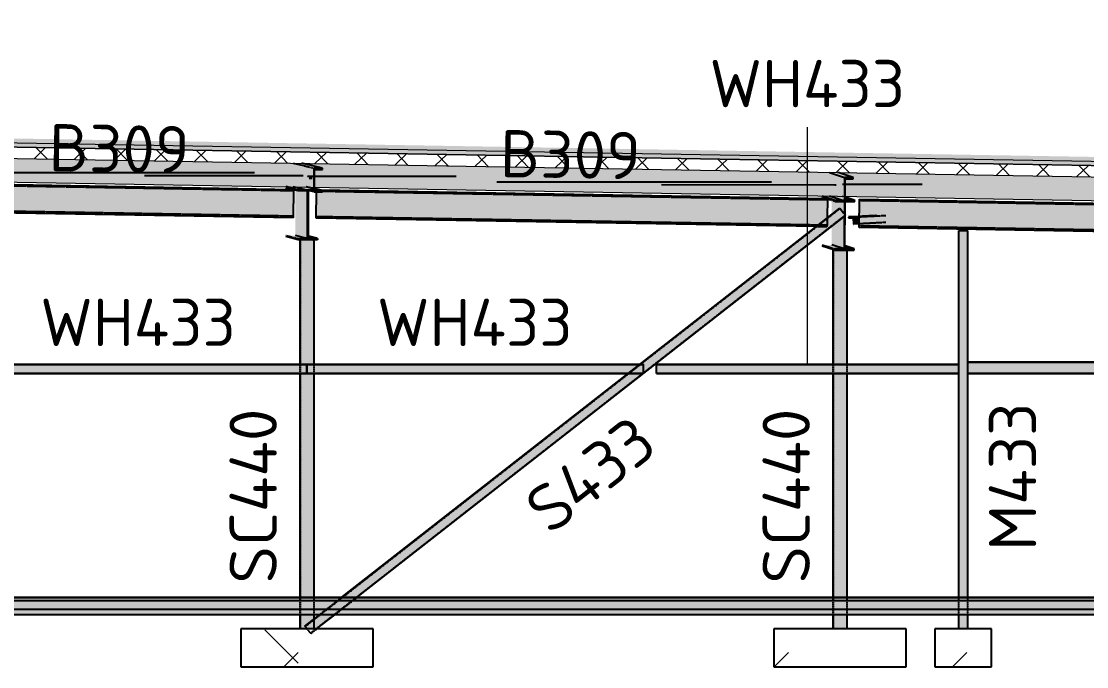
# Model space of a CAD drawing. Header units: millimetres. Extents: x 632 to 524205, y -3890 to 20851.
# Drawn here: x 497954 to 509223, y 4500 to 11326 of the extents above; entities that cross this region are included whole.
import ezdxf

# ---------------------------------------------------------------- set-up
doc = ezdxf.new("R2010")
doc.units = ezdxf.units.MM
for name, pattern in [('Dash', [7, 5, -2]), ('Hidden Double', [7, 5, -2]), ('Hidden Half', [3, 2, -1])]:
    doc.linetypes.add(name, pattern=pattern)
for name, color, linetype, lineweight in [('A-230-H-FLOOR', 190, 'Continuous', 13), ('A-230-M_FLOOR', 192, 'Continuous', 13), ('A-230-MH_FLOOR', 190, 'Hidden Double', 13), ('A-270-M_ROOF', 132, 'Continuous', 13), ('S-160-M_FOUND', 171, 'Continuous', 13), ('S-160-MH_FOUND', 171, 'Hidden Half', 13), ('S-280-A_COLUMN', 171, 'Continuous', 18), ('S-280-A_STRUCT_FRAME', 2, 'Continuous', 18), ('S-280-M_COLUMN', 52, 'Continuous', 13), ('S-280-M_STRUCT_FRAME', 12, 'Continuous', 13), ('S-280-MH_COLUMN', 52, 'Hidden Half', 13), ('Z-230-A_LEVEL', 51, 'Continuous', 13)]:
    doc.layers.add(name, color=color, linetype=linetype, lineweight=lineweight)
doc.styles.add('ISOCPEUR_2', font='isocpeur.ttf', dxfattribs={"height": 500})
pattern_1 = [(45, (471304.7, 0), (-1414.214, 0), [750, -3000]), (45, (472304.7, 1000), (-1414.214, 0), [750, -3000]), (45, (473304.7, -300), (-1414.214, 0), [250, -2000]), (90, (473304.7, 500), (-500, 500), [500, -2000]), (315, (473304.7, 1000), (0, 2828.43), [500, -3000]), (0, (472304.7, 1000), (2000, 2000), [300, -1000]), (0, (469804.7, 2000), (2000, 2000), [300, -2000])]

# ---------------------------------------------------------------- blocks, each defined once
blk = doc.blocks.new('25021-APA-ZZ-ZZ-M3-AR-000001_V3_rvt-5-S6_501-SECTION 6B')
at = {"layer": 'A-270-M_ROOF', "lineweight": 5, "transparency": 33554432}
for color, points in [(9, [(-2298922, 9609), (-2299266, 9665), (-2396617, 11326), (-2396273, 11270), (-2300735, 9640)]), (10, [(-2298922, 9569), (-2299266, 9624), (-2396617, 11286), (-2396273, 11230), (-2300735, 9600)])]:
    blk.add_hatch(color=color, dxfattribs=at).paths.add_polyline_path(points)
at = {"layer": 'A-270-M_ROOF', "transparency": 33554432}
blk.add_hatch(color=9, dxfattribs=at).paths.add_polyline_path([(-2298922, 9569), (-2298922, 9609), (-2396272, 11270), (-2396272, 11230), (-2300735, 9600)])
at = {"layer": 'A-270-M_ROOF', "lineweight": 5}
h = blk.add_hatch(dxfattribs=at)
h.set_pattern_fill('FP_23', angle=135, style=0, pattern_type=2)
h.set_pattern_definition([(44.022, (-2350522.92, 5e-07), (-208.4804, 215.7219), []), (134.0225, (-2350522.92, 5e-07), (-215.7202, -208.4822), [])])
h.paths.add_polyline_path([(-2298922, 9449), (-2298922, 9569), (-2396272, 11230), (-2396272, 11110), (-2385919, 10933), (-2385919, 10938), (-2385823, 10936), (-2385792, 10931), (-2375342, 10753), (-2375342, 10757), (-2375247, 10756), (-2375216, 10751), (-2364766, 10572), (-2364766, 10577), (-2364671, 10575), (-2364640, 10570), (-2354190, 10392), (-2354190, 10396), (-2354095, 10395), (-2354063, 10390), (-2343614, 10211), (-2343614, 10216), (-2343518, 10214), (-2343487, 10209), (-2333037, 10031), (-2333037, 10036), (-2332942, 10034), (-2332911, 10029), (-2326920, 9927), (-2326920, 9931), (-2326826, 9930), (-2326797, 9925), (-2300735, 9480)])
at = {"layer": 'A-270-M_ROOF', "lineweight": 5, "transparency": 33554432}
h = blk.add_hatch(color=254, dxfattribs=at)
h.paths.add_polyline_path([(-2298922, 9199), (-2298922, 9449), (-2320900, 9824), (-2320688, 9772), (-2320688, 9757), (-2320772, 9757), (-2320772, 9571), (-2315326, 9478), (-2315326, 9727), (-2315235, 9726), (-2315076, 9674), (-2315076, 9659), (-2315159, 9659), (-2315159, 9476), (-2307126, 9339), (-2307126, 9585), (-2307035, 9584), (-2306876, 9532), (-2306876, 9517), (-2306959, 9517), (-2306959, 9336), (-2303074, 9269), (-2303074, 9511), (-2302983, 9510), (-2302733, 9457), (-2302733, 9442), (-2302817, 9442), (-2302816, 9265), (-2300735, 9229)])
h.paths.add_polyline_path([(-2320999, 9576), (-2320999, 9826), (-2326797, 9925), (-2326546, 9876), (-2326546, 9861), (-2326631, 9861), (-2326631, 9671), (-2321015, 9576)])
h.paths.add_polyline_path([(-2326998, 9678), (-2326998, 9682), (-2326920, 9682), (-2326920, 9927), (-2332911, 10029), (-2332598, 9978), (-2332598, 9963), (-2332685, 9963), (-2332685, 9775), (-2327193, 9681)])
h.paths.add_polyline_path([(-2333118, 9782), (-2333118, 9787), (-2333037, 9787), (-2333037, 10031), (-2343487, 10209), (-2343174, 10159), (-2343174, 10144), (-2343261, 10144), (-2343261, 9955), (-2333328, 9786)])
h.paths.add_polyline_path([(-2343694, 9962), (-2343694, 9967), (-2343614, 9967), (-2343614, 10211), (-2354063, 10390), (-2353750, 10339), (-2353750, 10324), (-2353837, 10324), (-2353837, 10136), (-2343898, 9966)])
h.paths.add_polyline_path([(-2354270, 10143), (-2354270, 10147), (-2354190, 10147), (-2354190, 10392), (-2364640, 10570), (-2364327, 10520), (-2364327, 10505), (-2364413, 10505), (-2364413, 10316), (-2354466, 10146)])
h.paths.add_polyline_path([(-2364846, 10323), (-2364846, 10328), (-2364766, 10328), (-2364766, 10572), (-2375216, 10751), (-2374903, 10700), (-2374903, 10685), (-2374990, 10685), (-2374990, 10496), (-2365032, 10327)])
h.paths.add_polyline_path([(-2375423, 10504), (-2375423, 10508), (-2375342, 10508), (-2375342, 10753), (-2385792, 10931), (-2385479, 10881), (-2385479, 10866), (-2385566, 10866), (-2385566, 10677), (-2375439, 10504)])
h.paths.add_polyline_path([(-2385975, 10684), (-2385975, 10688), (-2385919, 10688), (-2385919, 10933), (-2396272, 11110), (-2396272, 11096), (-2396055, 11061), (-2396055, 11046), (-2396142, 11046), (-2396142, 10857), (-2386193, 10688)])
at = {"layer": 'A-270-M_ROOF', "color": 253, "lineweight": 5}
for p, q in [((-2299265, 9615), (-2396272, 11270)), ((-2298922, 9569), (-2396272, 11230)), ((-2396272, 11230), (-2298922, 9569)), ((-2396272, 11110), (-2298976, 9450)), ((-2396272, 10860), (-2298976, 9199))]:
    blk.add_line(p, q, dxfattribs=at)
blk = doc.blocks.new('NRP_Framing-Steel-PFC - OR308 - 250PFC-3898692-S6_501-SECTION 6B')
at = {"layer": 'S-280-M_STRUCT_FRAME', "linetype": 'Dash', "lineweight": 25}
for points in [[(-2315076, 9674), (-2315235, 9726), (-2315326, 9727), (-2315168, 9675)], [(-2315168, 9424), (-2315168, 9675), (-2315326, 9727), (-2315326, 9477), (-2315190, 9432)], [(-2315076, 9424), (-2315076, 9439), (-2315159, 9439), (-2315159, 9660), (-2315076, 9659), (-2315076, 9674), (-2315168, 9675), (-2315168, 9424)], [(-2315076, 9439), (-2315159, 9466), (-2315159, 9439)]]:
    blk.add_hatch(color=256, dxfattribs=at).paths.add_polyline_path(points)
at = {"layer": 'S-280-M_STRUCT_FRAME', "lineweight": 25}
for p, q in [((-2315326, 9727), (-2315168, 9675)), ((-2315076, 9674), (-2315235, 9726)), ((-2315076, 9674), (-2315168, 9675)), ((-2315168, 9675), (-2315168, 9424)), ((-2315159, 9439), (-2315159, 9660)), ((-2315159, 9660), (-2315076, 9659)), ((-2315076, 9659), (-2315076, 9674)), ((-2315168, 9424), (-2315326, 9477)), ((-2315168, 9424), (-2315076, 9424)), ((-2315076, 9439), (-2315159, 9466)), ((-2315076, 9439), (-2315159, 9439)), ((-2315076, 9424), (-2315076, 9439))]:
    blk.add_line(p, q, dxfattribs=at)
blk = doc.blocks.new('NRP_Framing-Steel-PFC - B309 - 300PFC-3900465-S6_501-SECTION 6B')
at = {"layer": 'S-280-M_STRUCT_FRAME', "linetype": 'Dash', "lineweight": 25}
blk.add_hatch(color=256, dxfattribs=at).paths.add_polyline_path([(-2307151, 9010), (-2307146, 9310), (-2315008, 9445), (-2315013, 9145), (-2307738, 9020)])
at = {"layer": 'S-280-M_STRUCT_FRAME', "lineweight": 25}
for p, q in [((-2315013, 9145), (-2315008, 9445)), ((-2315008, 9445), (-2307146, 9310)), ((-2307146, 9310), (-2307151, 9010)), ((-2307151, 9010), (-2315013, 9145))]:
    blk.add_line(p, q, dxfattribs=at)
at = {"layer": 'S-280-M_STRUCT_FRAME', "linetype": 'Dash', "lineweight": 25}
for p, q in [((-2307147, 9294), (-2315008, 9429)), ((-2307151, 9026), (-2315013, 9161))]:
    blk.add_line(p, q, dxfattribs=at)
blk = doc.blocks.new('NRP_Framing-Steel-SHS - WH433 - 100x100x5_0SHS-4145221-S6_501-SECTION 6B')
at = {"layer": 'S-280-M_STRUCT_FRAME', "linetype": 'Dash', "lineweight": 25}
blk.add_hatch(color=256, dxfattribs=at).paths.add_polyline_path([(-2313961, 7600), (-2313961, 7700), (-2317154, 7700), (-2317154, 7600), (-2314742, 7600)])
at = {"layer": 'S-280-M_STRUCT_FRAME', "lineweight": 25}
for p, q in [((-2317154, 7600), (-2317154, 7700)), ((-2317154, 7700), (-2313961, 7700)), ((-2313961, 7700), (-2313961, 7600)), ((-2317154, 7600), (-2313961, 7600))]:
    blk.add_line(p, q, dxfattribs=at)
at = {"layer": 'S-280-M_STRUCT_FRAME', "linetype": 'Dash', "lineweight": 25}
for p, q in [((-2317154, 7695), (-2313961, 7695)), ((-2317154, 7605), (-2313961, 7605))]:
    blk.add_line(p, q, dxfattribs=at)
blk = doc.blocks.new('NRP_Framing-Steel-SHS - WH433 - 100x100x5_0SHS-4145682-S6_501-SECTION 6B')
at = {"layer": 'S-280-M_STRUCT_FRAME', "linetype": 'Dash', "lineweight": 25}
blk.add_hatch(color=256, dxfattribs=at).paths.add_polyline_path([(-2320967, 7600), (-2320855, 7600), (-2320855, 7700), (-2324358, 7700), (-2324358, 7600), (-2322524, 7600)])
at = {"layer": 'S-280-M_STRUCT_FRAME', "lineweight": 25}
for p, q in [((-2324358, 7600), (-2324358, 7700)), ((-2324358, 7700), (-2320855, 7700)), ((-2320855, 7700), (-2320855, 7600)), ((-2324358, 7600), (-2320855, 7600))]:
    blk.add_line(p, q, dxfattribs=at)
at = {"layer": 'S-280-M_STRUCT_FRAME', "linetype": 'Dash', "lineweight": 25}
for p, q in [((-2324358, 7695), (-2320855, 7695)), ((-2324358, 7605), (-2320855, 7605))]:
    blk.add_line(p, q, dxfattribs=at)
blk = doc.blocks.new('NRP_Framing-Steel-SHS - WH437 - 125x125x5_0SHS-4144732-S6_501-SECTION 6B')
at = {"layer": 'S-280-M_STRUCT_FRAME', "linetype": 'Dash', "lineweight": 25}
blk.add_hatch(color=256, dxfattribs=at).paths.add_polyline_path([(-2307012, 7600), (-2307012, 7725), (-2313861, 7725), (-2313861, 7600), (-2308516, 7600)])
at = {"layer": 'S-280-M_STRUCT_FRAME', "lineweight": 25}
for p, q in [((-2313861, 7600), (-2313861, 7725)), ((-2313861, 7725), (-2307012, 7725)), ((-2307012, 7725), (-2307012, 7600)), ((-2313861, 7600), (-2307012, 7600))]:
    blk.add_line(p, q, dxfattribs=at)
at = {"layer": 'S-280-M_STRUCT_FRAME', "linetype": 'Dash', "lineweight": 25}
for p, q in [((-2313861, 7720), (-2307012, 7720)), ((-2313861, 7605), (-2307012, 7605))]:
    blk.add_line(p, q, dxfattribs=at)
blk = doc.blocks.new('NRP_Framing-Steel-Purlin C - P946 - EC250-24-4001373-S6_501-SECTION 6B')
at = {"layer": 'S-280-M_STRUCT_FRAME', "color": 1, "lineweight": 25}
blk.add_line((-2321407, 9722), (-2324312, 9722), dxfattribs=at)
blk.add_line((-2321407, 9722), (-2324312, 9722), dxfattribs=at)
blk = doc.blocks.new('NRP_Framing-Steel-Purlin C - P946 - EC250-24-4001377-S6_501-SECTION 6B')
at = {"layer": 'S-280-M_STRUCT_FRAME', "color": 1, "lineweight": 25}
blk.add_line((-2320799, 9662), (-2320828, 9662), dxfattribs=at)
blk.add_line((-2320799, 9662), (-2320828, 9662), dxfattribs=at)
blk = doc.blocks.new('NRP_Framing-Steel-Purlin C - P946 - EC250-24-4145877-S6_501-SECTION 6B')
at = {"layer": 'S-280-M_STRUCT_FRAME', "color": 1, "lineweight": 25}
blk.add_line((-2315940, 9623), (-2318843, 9626), dxfattribs=at)
blk.add_line((-2315940, 9623), (-2318843, 9626), dxfattribs=at)
blk = doc.blocks.new('NRP_Framing-Steel-SHS - WH433 - 100x100x5_0SHS-4145683-S6_501-SECTION 6B')
at = {"layer": 'S-280-M_STRUCT_FRAME', "linetype": 'Dash', "lineweight": 25}
blk.add_hatch(color=256, dxfattribs=at).paths.add_polyline_path([(-2319411, 7600), (-2317295, 7600), (-2317295, 7700), (-2320855, 7700), (-2320855, 7600)])
at = {"layer": 'S-280-M_STRUCT_FRAME', "lineweight": 25}
for p, q in [((-2320855, 7600), (-2320855, 7700)), ((-2320855, 7700), (-2317295, 7700)), ((-2317295, 7700), (-2317295, 7600)), ((-2320855, 7600), (-2317295, 7600))]:
    blk.add_line(p, q, dxfattribs=at)
at = {"layer": 'S-280-M_STRUCT_FRAME', "linetype": 'Dash', "lineweight": 25}
for p, q in [((-2320855, 7695), (-2317295, 7695)), ((-2320855, 7605), (-2317295, 7605))]:
    blk.add_line(p, q, dxfattribs=at)
blk = doc.blocks.new('NRP_Column-Steel-SHS - SC440 - 150x150x5_0SHS-4146193-S6_501-SECTION 6B')
at = {"layer": 'S-280-MH_COLUMN', "lineweight": 25}
for p, q in [((-2320921, 7700), (-2320921, 9015)), ((-2320781, 9015), (-2320781, 7700)), ((-2320921, 7599), (-2320921, 7700)), ((-2320781, 7700), (-2320781, 7599)), ((-2320921, 5235), (-2320921, 7599)), ((-2320781, 7599), (-2320781, 5235)), ((-2320921, 5050), (-2320921, 5235)), ((-2320781, 5235), (-2320781, 5050)), ((-2320921, 4900), (-2320921, 5050)), ((-2320781, 5050), (-2320781, 5002)), ((-2320781, 5002), (-2320781, 4900))]:
    blk.add_line(p, q, dxfattribs=at)
blk = doc.blocks.new('NRP_Column-Steel-SHS - SC440 - 150x150x5_0SHS-4145874-S6_501-SECTION 6B')
at = {"layer": 'S-280-MH_COLUMN', "lineweight": 25}
for p, q in [((-2315283, 8909), (-2315283, 8915)), ((-2315283, 7700), (-2315283, 8909)), ((-2315143, 8915), (-2315143, 8904)), ((-2315143, 8904), (-2315143, 7700)), ((-2315283, 7599), (-2315283, 7700)), ((-2315143, 7700), (-2315143, 7599)), ((-2315283, 5235), (-2315283, 7599)), ((-2315143, 7599), (-2315143, 5235)), ((-2315283, 5050), (-2315283, 5235)), ((-2315143, 5235), (-2315143, 5050)), ((-2315283, 4900), (-2315283, 5050)), ((-2315143, 5050), (-2315143, 4900))]:
    blk.add_line(p, q, dxfattribs=at)
blk = doc.blocks.new('NRP_Foundation-Pad Footing Fibre _v2_ - PF5 -1400 x 1400 x 400d-V66-S6_501-SECTION 6B')
at = {"layer": 'S-160-M_FOUND'}
h = blk.add_hatch(dxfattribs=at)
h.set_pattern_fill('FP_24', color=256, style=0, pattern_type=2)
h.set_pattern_definition([(45, (-2350522.9, 0), (-1414.214, 0), [750, -3000]), (45, (-2349522.9, 1000), (-1414.214, 0), [750, -3000]), (45, (-2348522.9, -300), (-1414.214, 0), [250, -2000]), (90, (-2348522.9, 500), (-500, 500), [500, -2000]), (315, (-2348523, 1000), (0, 2828.43), [500, -3000]), (0, (-2349523, 1000), (2000, 2000), [300, -1000]), (0, (-2352023, 2000), (2000, 2000), [300, -2000])])
h.paths.add_polyline_path([(-2315913, 4500), (-2314513, 4500), (-2314513, 4900), (-2315913, 4900)])
at = {"layer": 'S-160-M_FOUND', "lineweight": 25}
for p, q in [((-2314513, 4900), (-2315913, 4900)), ((-2315913, 4900), (-2315913, 4500)), ((-2314513, 4500), (-2314513, 4900)), ((-2315913, 4500), (-2314513, 4500))]:
    blk.add_line(p, q, dxfattribs=at)
blk = doc.blocks.new('NRP_Framing-Steel-PFC - B309 - 300PFC-3900300-S6_501-SECTION 6B')
at = {"layer": 'S-280-M_STRUCT_FRAME', "linetype": 'Dash', "lineweight": 25}
h = blk.add_hatch(color=256, dxfattribs=at)
h.paths.add_polyline_path([(-2320999, 9248), (-2320994, 9548), (-2326546, 9641), (-2326546, 9626), (-2326639, 9627), (-2326639, 9627), (-2326688, 9636), (-2326724, 9636), (-2326724, 9346), (-2324459, 9307), (-2324457, 9312), (-2324359, 9312), (-2324359, 9305), (-2321065, 9249)])
h.paths.add_polyline_path([(-2326747, 9346), (-2326747, 9627), (-2326752, 9346)])
at = {"layer": 'S-280-M_STRUCT_FRAME', "lineweight": 25}
for p, q in [((-2326752, 9346), (-2326747, 9634)), ((-2326558, 9643), (-2320994, 9548)), ((-2320994, 9548), (-2320999, 9248)), ((-2326747, 9346), (-2326752, 9346)), ((-2324459, 9307), (-2326724, 9346)), ((-2320999, 9248), (-2324359, 9305))]:
    blk.add_line(p, q, dxfattribs=at)
at = {"layer": 'S-280-M_STRUCT_FRAME', "linetype": 'Dash', "lineweight": 25}
for p, q in [((-2326747, 9634), (-2326747, 9646)), ((-2326747, 9646), (-2326558, 9643)), ((-2326724, 9630), (-2326747, 9630)), ((-2326648, 9629), (-2326724, 9630)), ((-2326546, 9627), (-2326647, 9629)), ((-2320994, 9532), (-2326546, 9627)), ((-2326747, 9362), (-2326752, 9362)), ((-2326724, 9362), (-2326747, 9362)), ((-2320999, 9264), (-2326724, 9362)), ((-2326724, 9346), (-2326747, 9346)), ((-2324359, 9305), (-2324459, 9307))]:
    blk.add_line(p, q, dxfattribs=at)
blk = doc.blocks.new('NRP_Framing-Steel-PFC - B309 - 300PFC-3965102-S6_501-SECTION 6B')
at = {"layer": 'S-280-M_STRUCT_FRAME', "linetype": 'Dash', "lineweight": 25}
blk.add_hatch(color=256, dxfattribs=at).paths.add_polyline_path([(-2315468, 9154), (-2315350, 9246), (-2315347, 9452), (-2320712, 9543), (-2320688, 9537), (-2320688, 9522), (-2320751, 9522), (-2320755, 9243), (-2315520, 9155)])
at = {"layer": 'S-280-M_STRUCT_FRAME', "lineweight": 25}
for p, q in [((-2320755, 9243), (-2320751, 9523)), ((-2320712, 9543), (-2315347, 9452)), ((-2315347, 9452), (-2315350, 9246)), ((-2315468, 9154), (-2320755, 9243))]:
    blk.add_line(p, q, dxfattribs=at)
at = {"layer": 'S-280-M_STRUCT_FRAME', "linetype": 'Dash', "lineweight": 25}
for p, q in [((-2320751, 9523), (-2320750, 9543)), ((-2320688, 9526), (-2320751, 9527)), ((-2320750, 9543), (-2320712, 9543)), ((-2315347, 9436), (-2320688, 9526)), ((-2315448, 9170), (-2320755, 9259)), ((-2315350, 9246), (-2315352, 9152)), ((-2315352, 9152), (-2315468, 9154)), ((-2315352, 9168), (-2315448, 9170))]:
    blk.add_line(p, q, dxfattribs=at)
blk = doc.blocks.new('NRP_Column-Steel-SHS - M433 - 100x100x5_0SHS-3910288-S6_501-SECTION 6B')
at = {"layer": 'S-280-MH_COLUMN', "lineweight": 25}
for p, q in [((-2313956, 5235), (-2313956, 9109)), ((-2313866, 9109), (-2313866, 5235)), ((-2313956, 5050), (-2313956, 5235)), ((-2313866, 5235), (-2313866, 5050)), ((-2313956, 4900), (-2313956, 5050)), ((-2313866, 5050), (-2313866, 4900))]:
    blk.add_line(p, q, dxfattribs=at)
blk = doc.blocks.new('NRP_Framing-Steel-Purlin C - P946 - EC250-24-4001374-S6_501-SECTION 6B')
at = {"layer": 'S-280-M_STRUCT_FRAME', "color": 1, "lineweight": 25}
blk.add_line((-2320905, 9692), (-2322570, 9692), dxfattribs=at)
blk.add_line((-2320905, 9692), (-2322570, 9692), dxfattribs=at)
at = {"layer": 'S-280-M_STRUCT_FRAME', "color": 1, "linetype": 'Dash', "lineweight": 25}
blk.add_line((-2320891, 9692), (-2320905, 9692), dxfattribs=at)
blk.add_line((-2320891, 9692), (-2320905, 9692), dxfattribs=at)
blk = doc.blocks.new('NRP_Framing-Steel-Purlin C - P946 - EC250-24-4145876-S6_501-SECTION 6B')
at = {"layer": 'S-280-M_STRUCT_FRAME', "color": 1, "lineweight": 25}
blk.add_line((-2315268, 9593), (-2317102, 9595), dxfattribs=at)
blk.add_line((-2315268, 9593), (-2317102, 9595), dxfattribs=at)
at = {"layer": 'S-280-M_STRUCT_FRAME', "color": 1, "linetype": 'Dash', "lineweight": 25}
blk.add_line((-2315253, 9593), (-2315268, 9593), dxfattribs=at)
blk.add_line((-2315253, 9593), (-2315268, 9593), dxfattribs=at)
blk = doc.blocks.new('NRP_Framing-Steel-Purlin Z - P914 - EZ250-15-4145889-S6_501-SECTION 6B')
at = {"layer": 'S-280-M_STRUCT_FRAME', "color": 150, "linetype": 'Dash', "lineweight": 25}
blk.add_line((-2320772, 9685), (-2320851, 9685), dxfattribs=at)
at = {"layer": 'S-280-M_STRUCT_FRAME', "color": 150, "lineweight": 25}
blk.add_line((-2319273, 9683), (-2320772, 9685), dxfattribs=at)
blk = doc.blocks.new('NRP_Framing-Steel-Purlin Z - P916 - EZ250-24-4005834-S6_501-SECTION 6B')
at = {"layer": 'S-280-M_STRUCT_FRAME', "color": 1, "linetype": 'Dash', "lineweight": 25}
blk.add_line((-2315160, 9601), (-2315189, 9601), dxfattribs=at)
at = {"layer": 'S-280-M_STRUCT_FRAME', "color": 1, "lineweight": 25}
blk.add_line((-2314344, 9601), (-2315159, 9601), dxfattribs=at)
blk = doc.blocks.new('NRP_Framing-Steel-EA - RB725 - 75x75x8EA-4145890-S6_501-SECTION 6B')
at = {"layer": 'S-280-M_STRUCT_FRAME', "linetype": 'Dash', "lineweight": 25}
for points in [[(-2315069, 9255), (-2315011, 9260), (-2315013, 9261), (-2315126, 9255)], [(-2315073, 9181), (-2315067, 9181), (-2315069, 9255), (-2315126, 9255), (-2315126, 9247), (-2315075, 9247)], [(-2315067, 9181), (-2315013, 9183), (-2315013, 9258), (-2315069, 9255), (-2315069, 9250)]]:
    blk.add_hatch(color=256, dxfattribs=at).paths.add_polyline_path(points)
at = {"layer": 'S-280-M_STRUCT_FRAME', "lineweight": 25}
for p, q in [((-2315069, 9255), (-2315126, 9255)), ((-2315126, 9255), (-2315126, 9247)), ((-2315126, 9247), (-2315075, 9247)), ((-2315011, 9261), (-2315125, 9256)), ((-2315075, 9247), (-2315073, 9181)), ((-2315069, 9255), (-2315011, 9258)), ((-2315067, 9181), (-2315069, 9255)), ((-2315073, 9181), (-2315067, 9181)), ((-2315013, 9183), (-2315067, 9181))]:
    blk.add_line(p, q, dxfattribs=at)
at = {"layer": 'S-280-M_STRUCT_FRAME', "linetype": 'Dash', "lineweight": 25}
for p, q in [((-2315011, 9258), (-2314729, 9273)), ((-2314827, 9271), (-2315011, 9261)), ((-2314729, 9198), (-2315013, 9183))]:
    blk.add_line(p, q, dxfattribs=at)
blk = doc.blocks.new('NRP_Framing-Steel-SHS - S433 - 100x100x5_0SHS-4145432-S6_501-SECTION 6B')
at = {"layer": 'S-280-M_STRUCT_FRAME', "linetype": 'Dash', "lineweight": 25}
h = blk.add_hatch(color=256, dxfattribs=at)
h.paths.add_polyline_path([(-2320750, 4900), (-2320558, 5050), (-2320720, 5050), (-2320874, 4930), (-2320851, 4900)])
h.paths.add_polyline_path([(-2320321, 5235), (-2315178, 9255), (-2315178, 9301), (-2315217, 9351), (-2320484, 5235)])
h.paths.add_polyline_path([(-2315158, 9269), (-2315155, 9272), (-2315158, 9276)])
at = {"layer": 'S-280-M_STRUCT_FRAME', "lineweight": 25}
for p, q in [((-2320484, 5235), (-2315217, 9351)), ((-2320321, 5235), (-2315178, 9255)), ((-2315217, 9351), (-2315178, 9301)), ((-2315158, 9276), (-2315155, 9272)), ((-2315158, 9269), (-2315155, 9272)), ((-2320874, 4930), (-2320720, 5050)), ((-2320750, 4900), (-2320558, 5050)), ((-2320851, 4900), (-2320874, 4930))]:
    blk.add_line(p, q, dxfattribs=at)
at = {"layer": 'S-280-M_STRUCT_FRAME', "linetype": 'Dash', "lineweight": 25}
for p, q in [((-2320475, 5235), (-2315214, 9347)), ((-2320329, 5235), (-2315178, 9261)), ((-2315178, 9301), (-2315158, 9276)), ((-2315178, 9261), (-2315158, 9276)), ((-2315178, 9255), (-2315158, 9269)), ((-2320720, 5050), (-2320484, 5235)), ((-2320712, 5050), (-2320475, 5235)), ((-2320566, 5050), (-2320329, 5235)), ((-2320558, 5050), (-2320321, 5235)), ((-2320871, 4926), (-2320712, 5050)), ((-2320758, 4900), (-2320566, 5050)), ((-2320812, 4851), (-2320851, 4900)), ((-2320816, 4855), (-2320758, 4900)), ((-2320812, 4851), (-2320750, 4900))]:
    blk.add_line(p, q, dxfattribs=at)

msp = doc.modelspace()

# ---------------------------------------------------------------- hatches: boundary and pattern name
at = {"layer": 'A-230-H-FLOOR'}
h = msp.add_hatch(dxfattribs=at)
h.set_pattern_fill('FP_25', color=256, style=0, pattern_type=2)
h.set_pattern_definition([(50, (471304.7, 0), (728.7365, -63.756), [76.2, -838.2]), (355, (471304.7, 0), (-140.972, 764.228), [60.96, -670.56]), (100.451, (471365.4, -5.3), (587.77, 700.467), [64.76, -712.36]), (46.184, (471304.7, 203.2), (1084.316, -168.171), [114.3, -1257.3]), (96.636, (471395, 189.2), (949.61, 989.71), [97.14, -1068.54]), (351.184, (471304.7, 203.2), (949.62, 989.701), [91.44, -1005.84]), (21, (471406.3, 152.4), (606.458, -409.0606), [76.2, -838.2]), (326, (471406.3, 152.4), (247.208, 736.753), [60.96, -670.56]), (71.451, (471456.8, 118.3), (853.668, 327.6855), [64.76, -712.36]), (37.5, (471304.68, 0), (12.3547, 338.2201), [6.706, -655.726, 6.706, -674.014, -673.1]), (37.5, (471304.68, 0), (12.3547, 338.2201), [-1343.152, 6.706, -666.394]), (7.5, (471304.68, 0), (267.2789, 400.7221), [6.706, -381.406, 6.706, -640.486, -256.54]), (7.5, (471304.68, 0), (267.2789, 400.7221), [-1035.304, 6.706, -249.834]), (327.5, (471078.1, 0), (542.3633, -22.9153), [6.706, -247.294, 6.706, -785.774, -1051.56]), (327.5, (471078.1, 0), (542.3633, -22.9153), [-1046.48, 6.706, -1044.854]), (317.5, (470976.5, 0), (592.517, 101.707), [6.706, -323.494, 6.706, -519.582, -746.76]), (317.5, (470976.5, 0), (592.517, 101.707), [-856.488, 6.706, -740.054])])
h.paths.add_polyline_path([(518394, 5050), (519275, 5052), (519368, 5054), (519581, 5054), (524205, 5074), (524205, 5194), (518394, 5170), (514167, 5170), (512847, 5227), (435999, 5227), (425500, 5233), (425478, 5230), (424600, 5214), (424600, 5094), (425500, 5113), (437051, 5107), (512847, 5107), (514167, 5050), (517980, 5050)])
at = {"layer": 'A-230-H-FLOOR', "lineweight": 5}
msp.add_hatch(color=256, dxfattribs=at).paths.add_polyline_path([(443276, 5227), (512847, 5227), (512847, 5232), (510489, 5232), (510489, 5235), (493706, 5235), (493706, 5232), (490706, 5232), (490706, 5235), (474667, 5235), (474667, 5232), (471667, 5232), (471667, 5235), (454912, 5235), (454912, 5232), (453212, 5232), (453212, 5235), (428272, 5233), (437051, 5227)])
at = {"layer": 'A-230-M_FLOOR', "lineweight": 5}
h = msp.add_hatch(color=256, dxfattribs=at)
h.paths.add_polyline_path([(493079, 5050), (514167, 5050), (512847, 5107), (435999, 5107), (425496, 5112), (425496, 5050), (489966, 5050)])
h.paths.add_polyline_path([(514347, 5170), (519070, 5170), (519070, 5200), (513655, 5200), (514167, 5178)])
at = {"layer": 'S-160-M_FOUND'}
h = msp.add_hatch(dxfattribs=at)
h.set_pattern_fill('FP_24', color=256, style=0, pattern_type=2)
h.set_pattern_definition(pattern_1)
h.paths.add_polyline_path([(501676, 4500), (501676, 4900), (500276, 4900), (500276, 4500)])
h = msp.add_hatch(dxfattribs=at)
h.set_pattern_fill('FP_24', color=256, style=0, pattern_type=2)
h.set_pattern_definition(pattern_1)
h.paths.add_polyline_path([(508217, 4500), (508217, 4900), (507617, 4900), (507617, 4500)])
at = {"layer": 'S-280-M_COLUMN', "lineweight": 5}
h = msp.add_hatch(color=256, dxfattribs=at)
h.paths.add_polyline_path([(507869, 4900), (507879, 4900), (507879, 5050), (507867, 5050), (507867, 4900)])
h.paths.add_polyline_path([(507867, 5235), (507879, 5235), (507879, 9109), (507867, 9109), (507867, 5399)])
h = msp.add_hatch(color=256, dxfattribs=at)
h.paths.add_polyline_path([(507954, 4900), (507954, 5050), (507879, 5050), (507879, 4900)])
h.paths.add_polyline_path([(507879, 5235), (507954, 5235), (507954, 9109), (507879, 9109), (507879, 5399)])
h = msp.add_hatch(color=256, dxfattribs=at)
h.paths.add_polyline_path([(507967, 4900), (507965, 5050), (507954, 5050), (507954, 4900), (507965, 4900)])
h.paths.add_polyline_path([(507960, 5235), (507967, 5235), (507965, 9109), (507954, 9109), (507954, 5235)])
h = msp.add_hatch(color=256, dxfattribs=at)
h.paths.add_polyline_path([(500903, 4900), (500914, 4900), (500914, 5050), (500901, 5050), (500901, 4900)])
h.paths.add_polyline_path([(500903, 5235), (500914, 5235), (500914, 7600), (500901, 7599), (500903, 5235)])
h.paths.add_polyline_path([(500908, 7700), (500914, 7700), (500914, 9015), (500901, 9015), (500903, 7700), (500904, 7700)])
h = msp.add_hatch(color=256, dxfattribs=at)
h.paths.add_polyline_path([(500977, 4900), (500954, 4930), (501039, 4996), (501039, 5050), (500914, 5050), (500914, 4900), (500957, 4900)])
h.paths.add_polyline_path([(500954, 5235), (501039, 5235), (501039, 7600), (500973, 7600), (500973, 7700), (501039, 7700), (501039, 9015), (500914, 9015), (500914, 7700), (500972, 7700), (500972, 7600), (500914, 7599), (500914, 5235)])
h = msp.add_hatch(color=256, dxfattribs=at)
h.paths.add_polyline_path([(501039, 4996), (501051, 5006), (501049, 5050), (501039, 5050)])
h.paths.add_polyline_path([(501050, 5235), (501051, 5235), (501050, 7600), (501039, 7599), (501039, 5235), (501049, 5235)])
h.paths.add_polyline_path([(501051, 7700), (501050, 9015), (501039, 9015), (501041, 7700), (501050, 7700)])
h = msp.add_hatch(color=256, dxfattribs=at)
h.paths.add_polyline_path([(506541, 4900), (506552, 4900), (506551, 5050), (506539, 5050), (506539, 4900)])
h.paths.add_polyline_path([(506545, 5235), (506552, 5235), (506552, 7600), (506539, 7599), (506541, 5235)])
h.paths.add_polyline_path([(506539, 7700), (506552, 7700), (506552, 8907), (506539, 8911), (506539, 8700)])
h = msp.add_hatch(color=256, dxfattribs=at)
h.paths.add_polyline_path([(506677, 4900), (506677, 5050), (506552, 5050), (506552, 4900)])
h.paths.add_polyline_path([(506552, 5235), (506677, 5235), (506677, 7600), (506552, 7599), (506552, 5399)])
h.paths.add_polyline_path([(506677, 7700), (506677, 8904), (506552, 8904), (506552, 7700), (506673, 7700)])
h = msp.add_hatch(color=256, dxfattribs=at)
h.paths.add_polyline_path([(506687, 4900), (506689, 4900), (506687, 5050), (506677, 5050), (506677, 4900), (506683, 4900)])
h.paths.add_polyline_path([(506687, 5235), (506689, 5235), (506687, 7600), (506677, 7599), (506677, 5235), (506683, 5235)])
h.paths.add_polyline_path([(506677, 7700), (506689, 7700), (506687, 8904), (506677, 8904), (506677, 8700)])
at = {"layer": 'S-280-M_STRUCT_FRAME', "lineweight": 5}
for points in [[(501140, 9772), (500921, 9825), (500829, 9826), (501048, 9773)], [(501048, 9523), (501048, 9773), (500829, 9826), (500829, 9576), (500965, 9543)], [(500921, 9545), (500957, 9545), (500829, 9576), (500751, 9577), (500890, 9545)], [(500883, 9545), (500751, 9576), (500751, 9564), (500817, 9548), (500834, 9548), (500834, 9544), (500883, 9532), (500883, 9545)], [(500980, 9029), (500980, 9532), (500883, 9532), (500853, 9538), (500853, 9060), (500903, 9048)], [(501140, 9537), (501056, 9557), (501056, 9538)], [(506562, 9419), (506562, 9432), (506425, 9477), (506425, 9464), (506461, 9453), (506481, 9452), (506481, 9446)], [(506657, 8918), (506661, 9419), (506562, 9419), (506562, 9419), (506526, 9429), (506526, 9284), (506611, 9351), (506650, 9301), (506650, 9255), (506526, 9157), (506526, 8961), (506657, 8920), (506657, 8918)], [(506661, 8904), (506765, 8904), (506765, 8918), (506666, 8918), (506670, 9419), (506769, 9419), (506769, 9432), (506751, 9430), (506751, 9424), (506660, 9424), (506637, 9432), (506563, 9432), (506562, 9419), (506661, 9418), (506657, 8918), (506558, 8918), (506558, 8904), (506657, 8904)], [(500883, 9029), (500751, 9061), (500751, 9048), (500883, 9016), (500883, 9029)], [(500933, 9029), (500980, 9029), (500853, 9060), (500757, 9060), (500883, 9029), (500932, 9029)], [(500990, 9029), (501087, 9029), (500990, 9053)], [(506558, 8904), (506558, 8918), (506425, 8962), (506425, 8948), (506549, 8907)], [(506657, 8918), (506657, 8918), (506526, 8961), (506432, 8959), (506558, 8918)], [(506670, 8918), (506765, 8918), (506667, 8950), (506666, 8918)]]:
    msp.add_hatch(color=256, dxfattribs=at).paths.add_polyline_path(points)
at = {"layer": 'S-280-M_STRUCT_FRAME'}
msp.add_hatch(color=256, dxfattribs=at).paths.add_polyline_path([(501140, 9522), (501140, 9537), (501056, 9538), (501056, 9758), (501140, 9757), (501140, 9772), (501048, 9773), (501048, 9523)])
at = {"layer": 'S-280-M_STRUCT_FRAME', "lineweight": 5}
h = msp.add_hatch(color=256, dxfattribs=at)
h.paths.add_polyline_path([(501087, 9016), (501087, 9029), (500990, 9029), (500990, 9532), (501004, 9534), (500957, 9545), (500883, 9545), (500883, 9532), (500980, 9532), (500980, 9029), (500883, 9029), (500883, 9016), (500980, 9016)])
h.paths.add_polyline_path([(500883, 9016), (500883, 9016), (500883, 9029)])
h.paths.add_polyline_path([(501048, 9532), (501048, 9532), (501048, 9537)])
h.paths.add_polyline_path([(500883, 9532), (500883, 9532), (500883, 9538)])
h = msp.add_hatch(color=256, dxfattribs=at)
h.paths.add_polyline_path([(506769, 9432), (506751, 9437), (506751, 9432)])
h.paths.add_polyline_path([(506563, 9432), (506637, 9432), (506502, 9477), (506425, 9477), (506562, 9432)])

# ---------------------------------------------------------------- linework, layer by layer
at = {"layer": 'A-230-M_FLOOR', "lineweight": 25}
for p, q in [((512847, 5227), (435999, 5227)), ((493706, 5235), (510489, 5235)), ((435999, 5107), (512847, 5107)), ((514165, 5050), (425496, 5050))]:
    msp.add_line(p, q, dxfattribs=at)
at = {"layer": 'A-230-MH_FLOOR', "lineweight": 25}
msp.add_line((425211, 5200), (513473, 5200), dxfattribs=at)
at = {"layer": 'S-160-M_FOUND', "lineweight": 25}
for p, q in [((501676, 4900), (500276, 4900)), ((500276, 4900), (500276, 4500)), ((501676, 4500), (501676, 4900)), ((508217, 4900), (507617, 4900)), ((507617, 4900), (507617, 4500)), ((508217, 4500), (508217, 4900)), ((500276, 4500), (501676, 4500)), ((507617, 4500), (508217, 4500))]:
    msp.add_line(p, q, dxfattribs=at)
at = {"layer": 'S-280-A_STRUCT_FRAME'}
msp.add_line((506270, 7700), (506270, 10207), dxfattribs=at)
at = {"layer": 'S-280-M_COLUMN', "lineweight": 25}
for p, q in [((507867, 9109), (507867, 5235)), ((507867, 9109), (507879, 9109)), ((507954, 9109), (507879, 9109)), ((507954, 9109), (507967, 9109)), ((507967, 7725), (507967, 9109)), ((500901, 9015), (500901, 7700)), ((500901, 9015), (500914, 9015)), ((501039, 9015), (500914, 9015)), ((501039, 9015), (501051, 9015)), ((501051, 7700), (501051, 9015)), ((506539, 8911), (506539, 7700)), ((506689, 7700), (506689, 8904)), ((500901, 7599), (500901, 5235)), ((501051, 5235), (501051, 7599)), ((506539, 7599), (506539, 5235)), ((506689, 5235), (506689, 7599)), ((507967, 5235), (507967, 7599)), ((500901, 5050), (500901, 4900)), ((501051, 5006), (501051, 5050)), ((506539, 5050), (506539, 4900)), ((506689, 4900), (506689, 5050)), ((507867, 5050), (507867, 4900)), ((507967, 4900), (507967, 5050))]:
    msp.add_line(p, q, dxfattribs=at)
at = {"layer": 'S-280-M_STRUCT_FRAME', "lineweight": 25}
for p, q in [((500829, 9826), (500938, 9800)), ((501140, 9772), (500921, 9825)), ((501140, 9772), (501048, 9773)), ((501056, 9538), (501056, 9758)), ((501056, 9758), (501140, 9757)), ((501140, 9757), (501140, 9772)), ((500805, 9564), (500751, 9577)), ((500817, 9548), (500751, 9564)), ((500860, 9568), (500829, 9576)), ((500883, 9532), (500834, 9544)), ((500883, 9532), (500883, 9545)), ((500980, 9532), (500883, 9532)), ((500972, 9541), (500957, 9545)), ((500980, 9029), (500980, 9532)), ((500990, 9532), (500990, 9029)), ((501011, 9532), (500990, 9532)), ((501048, 9523), (501140, 9522)), ((501140, 9537), (501056, 9557)), ((501140, 9537), (501056, 9538)), ((501140, 9522), (501140, 9537)), ((506563, 9432), (506425, 9477)), ((506563, 9432), (506562, 9419)), ((506562, 9419), (506661, 9419)), ((506637, 9432), (506563, 9432)), ((506666, 8918), (506670, 9419)), ((506670, 9419), (506769, 9419)), ((506769, 9432), (506751, 9438)), ((506769, 9432), (506751, 9432)), ((506769, 9419), (506769, 9432)), ((500883, 9016), (500751, 9048)), ((500965, 9033), (500853, 9060)), ((500883, 9016), (500883, 9029)), ((501087, 9016), (500883, 9016)), ((500905, 9029), (500980, 9029)), ((500990, 9029), (501055, 9029)), ((501087, 9029), (501087, 9016)), ((506658, 9104), (506657, 8918)), ((506425, 8962), (506534, 8926)), ((506558, 8904), (506425, 8948)), ((506657, 8918), (506526, 8961)), ((506657, 8918), (506558, 8918)), ((506558, 8915), (506558, 8904)), ((506558, 8904), (506765, 8904)), ((506765, 8918), (506666, 8918)), ((506765, 8918), (506667, 8950)), ((506765, 8904), (506765, 8918))]:
    msp.add_line(p, q, dxfattribs=at)
at = {"layer": 'S-280-M_STRUCT_FRAME', "linetype": 'Dash', "lineweight": 25}
for p, q in [((500938, 9800), (501048, 9773)), ((501048, 9773), (501048, 9523)), ((500883, 9545), (500805, 9564)), ((500834, 9544), (500817, 9548)), ((500957, 9545), (500860, 9568)), ((500883, 9545), (501087, 9545)), ((501087, 9545), (500965, 9575)), ((501048, 9523), (500972, 9541)), ((501087, 9532), (501011, 9532)), ((501087, 9545), (501087, 9532)), ((506751, 9438), (506636, 9475)), ((506562, 9419), (506425, 9464)), ((506751, 9432), (506638, 9432)), ((506661, 9419), (506658, 9104)), ((500751, 9061), (500883, 9029)), ((500883, 9029), (500905, 9029)), ((500980, 9029), (500965, 9033)), ((501087, 9029), (500990, 9053)), ((501055, 9029), (501087, 9029)), ((506534, 8926), (506558, 8918))]:
    msp.add_line(p, q, dxfattribs=at)
at = {"layer": 'S-280-MH_COLUMN', "lineweight": 25}
for p, q in [((506539, 8915), (506539, 8911)), ((506539, 8915), (506552, 8915)), ((506677, 8915), (506552, 8915)), ((506677, 8915), (506689, 8915)), ((506689, 8904), (506689, 8915)), ((500901, 7700), (500901, 7599)), ((501051, 7599), (501051, 7700)), ((506539, 7700), (506539, 7599)), ((506689, 7599), (506689, 7700)), ((507967, 7599), (507967, 7600)), ((500901, 5235), (500901, 5050)), ((501051, 5050), (501051, 5235)), ((506539, 5235), (506539, 5050)), ((506689, 5050), (506689, 5235)), ((507867, 5235), (507867, 5050)), ((507967, 5050), (507967, 5235)), ((501051, 4900), (501051, 5006))]:
    msp.add_line(p, q, dxfattribs=at)
at = {"layer": 'Z-230-A_LEVEL'}
msp.add_line((419485, 5200), (523191, 5200), dxfattribs=at)

# ---------------------------------------------------------------- block references
at = {"color": 10, "lineweight": 5}
msp.add_blockref('25021-APA-ZZ-ZZ-M3-AR-000001_V3_rvt-5-S6_501-SECTION 6B', (2821828, 0), dxfattribs=at)
at = {"layer": 'S-160-MH_FOUND', "lineweight": 25}
msp.add_blockref('NRP_Foundation-Pad Footing Fibre _v2_ - PF5 -1400 x 1400 x 400d-V66-S6_501-SECTION 6B', (2821828, 0), dxfattribs=at)
at = {"layer": 'S-280-M_STRUCT_FRAME', "color": 1, "lineweight": 25}
for name in ['NRP_Framing-Steel-Purlin C - P946 - EC250-24-4001373-S6_501-SECTION 6B', 'NRP_Framing-Steel-Purlin C - P946 - EC250-24-4001377-S6_501-SECTION 6B', 'NRP_Framing-Steel-Purlin C - P946 - EC250-24-4145877-S6_501-SECTION 6B']:
    msp.add_blockref(name, (2821828, 0), dxfattribs=at)
at = {"layer": 'S-280-M_STRUCT_FRAME', "color": 1, "linetype": 'Dash', "lineweight": 25}
for name in ['NRP_Framing-Steel-Purlin C - P946 - EC250-24-4001374-S6_501-SECTION 6B', 'NRP_Framing-Steel-Purlin C - P946 - EC250-24-4145876-S6_501-SECTION 6B', 'NRP_Framing-Steel-Purlin Z - P916 - EZ250-24-4005834-S6_501-SECTION 6B']:
    msp.add_blockref(name, (2821828, 0), dxfattribs=at)
at = {"layer": 'S-280-M_STRUCT_FRAME', "lineweight": 25}
for name in ['NRP_Framing-Steel-PFC - OR308 - 250PFC-3898692-S6_501-SECTION 6B', 'NRP_Framing-Steel-PFC - B309 - 300PFC-3900465-S6_501-SECTION 6B', 'NRP_Framing-Steel-SHS - WH433 - 100x100x5_0SHS-4145682-S6_501-SECTION 6B', 'NRP_Framing-Steel-SHS - WH433 - 100x100x5_0SHS-4145683-S6_501-SECTION 6B', 'NRP_Framing-Steel-SHS - WH433 - 100x100x5_0SHS-4145221-S6_501-SECTION 6B', 'NRP_Framing-Steel-SHS - WH437 - 125x125x5_0SHS-4144732-S6_501-SECTION 6B']:
    msp.add_blockref(name, (2821828, 0), dxfattribs=at)
at = {"layer": 'S-280-M_STRUCT_FRAME', "linetype": 'Dash', "lineweight": 25}
for name in ['NRP_Framing-Steel-PFC - B309 - 300PFC-3900300-S6_501-SECTION 6B', 'NRP_Framing-Steel-PFC - B309 - 300PFC-3965102-S6_501-SECTION 6B', 'NRP_Framing-Steel-SHS - S433 - 100x100x5_0SHS-4145432-S6_501-SECTION 6B', 'NRP_Framing-Steel-EA - RB725 - 75x75x8EA-4145890-S6_501-SECTION 6B']:
    msp.add_blockref(name, (2821828, 0), dxfattribs=at)
at = {"layer": 'S-280-M_STRUCT_FRAME', "color": 150, "linetype": 'Dash', "lineweight": 25}
msp.add_blockref('NRP_Framing-Steel-Purlin Z - P914 - EZ250-15-4145889-S6_501-SECTION 6B', (2821828, 0), dxfattribs=at)
at = {"layer": 'S-280-MH_COLUMN', "lineweight": 25}
for name in ['NRP_Column-Steel-SHS - M433 - 100x100x5_0SHS-3910288-S6_501-SECTION 6B', 'NRP_Column-Steel-SHS - SC440 - 150x150x5_0SHS-4146193-S6_501-SECTION 6B', 'NRP_Column-Steel-SHS - SC440 - 150x150x5_0SHS-4145874-S6_501-SECTION 6B']:
    msp.add_blockref(name, (2821828, 0), dxfattribs=at)

# ---------------------------------------------------------------- texts
at = {"layer": 'S-280-A_COLUMN', "lineweight": 13, "char_height": 500, "attachment_point": 1, "rotation": 90, "style": 'ISOCPEUR_2'}
for s, insert, width in [('M433', (508189, 5725), 1891.98), ('SC440', (500157, 5380), 2308.86), ('SC440', (505795, 5380), 2308.86)]:
    msp.add_mtext(s, dxfattribs=dict(at, insert=insert, width=width))
at = {"layer": 'S-280-A_STRUCT_FRAME', "lineweight": 13, "char_height": 500, "width": 2501.26, "attachment_point": 1, "style": 'ISOCPEUR_2'}
for insert in [(505232, 10917), (498153, 8392), (501715, 8392)]:
    msp.add_mtext('WH433', dxfattribs=dict(at, insert=insert))
at = {"layer": 'S-280-A_STRUCT_FRAME', "lineweight": 13, "char_height": 500, "attachment_point": 1, "style": 'ISOCPEUR_2'}
for s, insert, width, rotation in [('B309', (498250, 10241), 1779.75, 359.0169), ('B309', (503023, 10178), 1779.75, 359.0356), ('S433', (503240, 6272), 1827.85, 38.0067)]:
    msp.add_mtext(s, dxfattribs=dict(at, insert=insert, width=width, rotation=rotation))

doc.saveas('drawing.dxf')
